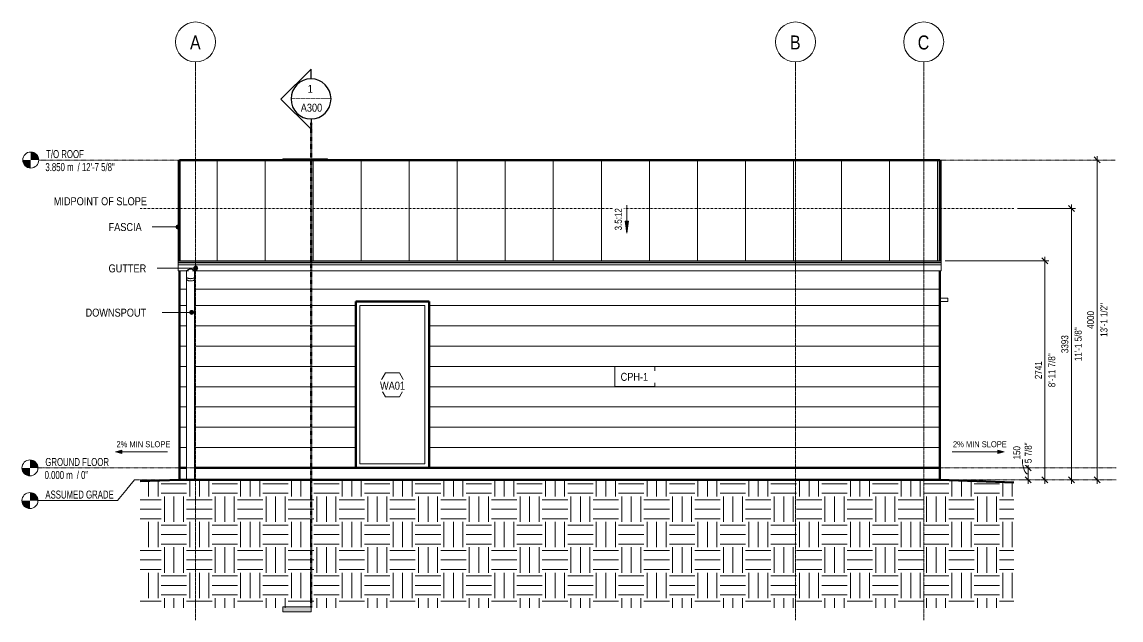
# Model space of a CAD drawing. Header units: millimetres. Extents: x -62626 to -9567, y -1907 to 5592.
# Drawn here: x -50417 to -36682, y -1901 to 5576 of the extents above; entities that cross this region are included whole.
import ezdxf

# ---------------------------------------------------------------- set-up
doc = ezdxf.new("R2010")
doc.units = ezdxf.units.MM
for name, pattern in [('CMHC_Center - Large', [18, 9, -3, 3, -3]), ('CMHC_Center - Medium', [12, 6, -2, 2, -2]), ('CMHC_Center - Small', [4.5, 2.25, -0.75, 0.75, -0.75]), ('CMHC_Dash - Small', [2, 1, -1])]:
    doc.linetypes.add(name, pattern=pattern)
for name, color, linetype, lineweight in [('A-ANNO-DIMS', 7, 'Continuous', 9), ('A-ANNO-DIMS-50', 7, 'Continuous', 9), ('A-ANNO-IDEN', 7, 'Continuous', 9), ('A-ANNO-NOTE', 7, 'Continuous', 9), ('A-DETL-GENF', 7, 'Continuous', 18), ('A-FLOR-LEVL', 7, 'Continuous', 9), ('A-FLOR-OTLN', 7, 'Continuous', 18), ('A-GENM', 7, 'Continuous', 18), ('A-GENM-IDEN', 7, 'Continuous', 18), ('A-GLAZ', 7, 'Continuous', 18), ('A-GLAZ-IDEN', 7, 'Continuous', 9), ('A-ROOF', 7, 'Continuous', 18), ('A-ROOF-IDEN', 7, 'Continuous', 9), ('A-ROOF-OTLN', 7, 'Continuous', 18), ('A-ROOF-PATT', 7, 'Continuous', 18), ('A-WALL', 7, 'Continuous', 18), ('A-WALL-PATT', 7, 'Continuous', 18), ('G-ANNO-DIMS', 7, 'Continuous', 9), ('G-ANNO-TEXT', 7, 'Continuous', 9), ('S-GRID', 7, 'Continuous', 9), ('S-GRID-IDEN', 7, 'Continuous', 9)]:
    doc.layers.add(name, color=color, linetype=linetype, lineweight=lineweight)
doc.layers.add('A-DETL', color=7, linetype='Continuous', lineweight=18, true_color=0x00a600)
doc.layers.add('G-ANNO-SYMB', color=7, linetype='CMHC_Center - Small', lineweight=9, true_color=0xffc640)
doc.styles.add('Arial', font='arial.ttf', dxfattribs={"height": 80})
doc.styles.add('Arial Narrow', font='ARIALN.TTF', dxfattribs={"width": 0.85, "height": 100})
doc.styles.add('Arial Narrow_1', font='ARIALN.TTF', dxfattribs={"height": 100})
doc.styles.add('Arial Narrow_2', font='ARIALN.TTF', dxfattribs={"height": 175})
doc.styles.add('Arial Narrow_3', font='ARIALN.TTF', dxfattribs={"height": 75})
doc.styles.add('Arial Narrow_4', font='ARIALN.TTF', dxfattribs={"height": 87.5})
doc.dimstyles.new('CMHC_Standard__Red_', dxfattribs={"dimscale": 304.8, "dimtxt": 89.55021, "dimasz": 0.246063, "dimexe": 0.164042, "dimexo": 0.164042, "dimgap": 0.04101, "dimtad": 1, "dimdec": 0, "dimzin": 0, "dimdsep": 46, "dimtxsty": 'Arial Narrow_4', "dimblk1": 'OBLIQUE', "dimblk2": 'OBLIQUE', "dimsah": 1, "dimcen": 0.09, "dimdle": 0.164042, "dimazin": 0, "dimtfac": 1, "dimtdec": 4, "dimtix": 1, "dimtmove": 0, "dimatfit": 3, "dimfxl": 1, "dimtvp": 1, "dimtfill": 1, "dimtolj": 1, "dimtzin": 0, "dimarcsym": 2})
doc.dimstyles.new('CMHC_Standard__Red__1', dxfattribs={"dimscale": 304.8, "dimtxt": 89.55021, "dimasz": 0.246063, "dimexe": 0.164042, "dimexo": 0.164042, "dimgap": 0.04101, "dimtad": 1, "dimdec": 0, "dimzin": 0, "dimdsep": 46, "dimtxsty": 'Arial Narrow_4', "dimblk1": 'OBLIQUE', "dimblk2": 'OBLIQUE', "dimsah": 1, "dimcen": 0.09, "dimdle": 0.164042, "dimazin": 0, "dimtfac": 1, "dimtdec": 4, "dimtix": 1, "dimtmove": 1, "dimatfit": 3, "dimfxl": 1, "dimtvp": 1, "dimtfill": 1, "dimtolj": 1, "dimtzin": 0, "dimarcsym": 2})
pattern_1 = [(0, (-39090.86, 0), (0, 254), [])]

# ---------------------------------------------------------------- blocks, each defined once
blk = doc.blocks.new('Fixed - 3_0_x6_10_-8508826-ADU-1 - WEST')
at = {"layer": 'A-GLAZ'}
for p, q in [((-7817, 2032), (-7817, 51)), ((-7817, 2032), (-7004, 2032)), ((-7004, 2032), (-7817, 2032)), ((-7817, 51), (-7817, 2032)), ((-7004, 51), (-7004, 2032)), ((-7004, 2032), (-7004, 51)), ((-7817, 51), (-7004, 51)), ((-7004, 51), (-7817, 51))]:
    blk.add_line(p, q, dxfattribs=at)
blk = doc.blocks.new('Skylight - 21_ x 54_ C08-8140695-ADU-1 - WEST')
at = {"layer": 'A-GLAZ'}
for p, q in [((-8781, 3865), (-8222, 3865)), ((-8781, 3865), (-8781, 3850)), ((-8222, 3865), (-8222, 3850))]:
    blk.add_line(p, q, dxfattribs=at)
blk = doc.blocks.new('Level - Standard-1636326-ADU-1 - WEST')
at = {"layer": 'A-FLOR-LEVL'}
h = blk.add_hatch(color=256, dxfattribs=at)
edge = h.paths.add_edge_path()
edge.add_line((-11940, -100), (-11940, 0))
edge.add_line((-11940, 0), (-12040, 0))
edge.add_arc((-11940, 0), 100, 180, 270)
h = blk.add_hatch(color=256, dxfattribs=at)
edge = h.paths.add_edge_path()
edge.add_line((-11940, 0), (-11840, 0))
edge.add_arc((-11940, 0), 100, 360, 450)
edge.add_line((-11940, 100), (-11940, 0))
blk.add_circle((-11940, 0), 100, dxfattribs=at)
blk = doc.blocks.new('Level - Standard-9115857-ADU-1 - WEST')
at = {"layer": 'A-FLOR-LEVL', "true_color": 0xff0000}
h = blk.add_hatch(color=1, dxfattribs=at)
edge = h.paths.add_edge_path()
edge.add_line((-11940, -508), (-11940, -408))
edge.add_line((-11940, -408), (-12040, -408))
edge.add_arc((-11940, -408), 100, 180, 270)
h = blk.add_hatch(color=1, dxfattribs=at)
edge = h.paths.add_edge_path()
edge.add_line((-11940, -408), (-11840, -408))
edge.add_arc((-11940, -408), 100, 0, 90)
edge.add_line((-11940, -308), (-11940, -408))
at = {"layer": 'A-FLOR-LEVL'}
blk.add_circle((-11940, -408), 100, dxfattribs=at)
blk = doc.blocks.new('Section - Standard-407976-ADU-1 - WEST')
at = {"layer": 'G-ANNO-SYMB', "linetype": 'Continuous'}
blk.add_hatch(color=7, dxfattribs=at).paths.add_polyline_path([(-8778, -1737), (-8428, -1737), (-8428, -1797), (-8778, -1797)])
at = {"layer": 'G-ANNO-SYMB', "color": 7, "linetype": 'Continuous', "lineweight": 18}
for p, q in [((-8778, -1737), (-8778, -1797)), ((-8428, -1737), (-8778, -1737)), ((-8428, -1797), (-8428, -1737)), ((-8778, -1797), (-8428, -1797))]:
    blk.add_line(p, q, dxfattribs=at)
blk = doc.blocks.new('Section - Arrow_ Empty-3208400-ADU-1 - WEST')
at = {"layer": 'G-ANNO-SYMB', "color": 7, "linetype": 'Continuous', "lineweight": 25}
for p, q in [((-8803, 4611), (-8428, 4986)), ((-8428, 4864), (-8428, 4986)), ((-8803, 4611), (-8428, 4235)), ((-8428, 4364), (-8428, 4235))]:
    blk.add_line(p, q, dxfattribs=at)
for start, end in [(90, 270), (90, 270), (270, 90), (270, 90)]:
    blk.add_arc((-8428, 4614), 250, start, end, dxfattribs=at)
blk = doc.blocks.new('CMHC_Tag - Window - Plan-8590417-ADU-1 - WEST')
at = {"layer": 'A-ANNO-NOTE'}
for p, q in [((-7497, 1191), (-7584, 1041)), ((-7324, 1191), (-7497, 1191)), ((-7237, 1041), (-7324, 1191)), ((-7584, 1041), (-7497, 891)), ((-7324, 891), (-7237, 1041)), ((-7497, 891), (-7324, 891))]:
    blk.add_line(p, q, dxfattribs=at)
blk = doc.blocks.new('Grid - Standard-408483-ADU-1 - WEST')
at = {"layer": 'S-GRID-IDEN'}
blk.add_circle((-9871, 5326), 250, dxfattribs=at)
for start, end in [(0, 180), (180, 360)]:
    blk.add_arc((-9871, 5326), 250, start, end, dxfattribs=at)
blk = doc.blocks.new('CMHC_Tag - Material - Standard-7027297-ADU-1 - WEST')
at = {"layer": 'A-ANNO-NOTE'}
for p, q in [((-4631, 1270), (-4631, 1020)), ((-4131, 1270), (-4631, 1270)), ((-4131, 1020), (-4131, 1270)), ((-4631, 1020), (-4131, 1020))]:
    blk.add_line(p, q, dxfattribs=at)
blk = doc.blocks.new('CMHC_Graphic - Minimum Slope - 2_ Min-8593698-ADU-1 - WEST')
at = {"layer": 'A-ANNO-NOTE'}
blk.add_hatch(color=256, dxfattribs=at).paths.add_polyline_path([(157, 221), (234, 200), (157, 179)])
for p, q in [((157, 200), (-416, 200)), ((157, 221), (157, 179)), ((234, 200), (157, 221)), ((157, 179), (234, 200))]:
    blk.add_line(p, q, dxfattribs=at)
blk = doc.blocks.new('CMHC_Graphic - Minimum Slope - 2_ Min-8593703-ADU-1 - WEST')
at = {"layer": 'A-ANNO-NOTE'}
blk.add_hatch(color=256, dxfattribs=at).paths.add_polyline_path([(-10793, 221), (-10793, 179), (-10871, 200)])
for p, q in [((-10793, 221), (-10871, 200)), ((-10871, 200), (-10793, 179)), ((-10793, 179), (-10793, 221)), ((-10793, 200), (-10221, 200))]:
    blk.add_line(p, q, dxfattribs=at)
blk = doc.blocks.new('DIMBLOCK5-ADU-1 - WEST')
at = {"layer": 'A-ANNO-DIMS-50', "color": 1, "true_color": 0xff0000, "transparency": 16777216}
for p, q in [((-36981, 3850), (-37031, 3850)), ((-36981, 3900), (-36981, -200)), ((-36981, 3850), (-36978, 3850)), ((-36981, -150), (-37031, -150)), ((-36981, -150), (-36978, -150))]:
    blk.add_line(p, q, dxfattribs=at)
at = {"layer": 'A-ANNO-DIMS-50', "color": 1, "lineweight": 18, "true_color": 0xff0000, "transparency": 16777216}
for p, q in [((-36981, 3850), (-37018, 3888)), ((-36981, 3850), (-36943, 3813)), ((-36981, -150), (-37018, -112)), ((-36981, -150), (-36943, -187))]:
    blk.add_line(p, q, dxfattribs=at)
at = {"layer": 'A-ANNO-DIMS-50', "color": 0, "transparency": 16777216, "insert": (-36939, 1639), "char_height": 87.5, "width": 506.6, "attachment_point": 1, "rotation": 90, "line_spacing_factor": 0.974696, "style": 'Arial Narrow_4', "bg_fill": 3, "box_fill_scale": 1.25, "bg_fill_color": 256, "bg_fill_true_color": 13158600, "bg_fill_transparency": 0}
blk.add_mtext('13\'-1 1/2"', dxfattribs=at)
at = {"layer": 'A-ANNO-DIMS-50', "color": 0, "transparency": 16777216, "insert": (-37106, 1739), "char_height": 87.5, "width": 266.09, "attachment_point": 1, "rotation": 90, "line_spacing_factor": 0.974696, "style": 'Arial Narrow_4', "bg_fill": 3, "box_fill_scale": 1.25, "bg_fill_color": 256, "bg_fill_true_color": 13158600, "bg_fill_transparency": 0}
blk.add_mtext('4000', dxfattribs=at)
blk = doc.blocks.new('_Oblique')
at = {"color": 0, "linetype": 'ByBlock', "lineweight": -2}
blk.add_line((-0.5, -0.5), (0.5, 0.5), dxfattribs=at)
blk = doc.blocks.new('DIMBLOCK6-ADU-1 - WEST')
at = {"layer": 'A-ANNO-DIMS-50', "color": 1, "lineweight": 18, "true_color": 0xff0000, "transparency": 16777216}
for p, q in [((-37633, 2591), (-37670, 2629)), ((-37633, 2591), (-37595, 2554)), ((-37633, -150), (-37670, -112)), ((-37633, -150), (-37595, -187))]:
    blk.add_line(p, q, dxfattribs=at)
at = {"layer": 'A-ANNO-DIMS-50', "color": 1, "true_color": 0xff0000, "transparency": 16777216}
for p, q in [((-37633, 2641), (-37633, -200)), ((-37633, 2591), (-38879, 2591)), ((-37633, 2591), (-37583, 2591)), ((-37633, -150), (-37683, -150)), ((-37633, -150), (-37630, -150))]:
    blk.add_line(p, q, dxfattribs=at)
at = {"layer": 'A-ANNO-DIMS-50', "color": 0, "transparency": 16777216, "insert": (-37591, 1010), "char_height": 87.5, "width": 506.6, "attachment_point": 1, "rotation": 90, "line_spacing_factor": 0.974696, "style": 'Arial Narrow_4', "bg_fill": 3, "box_fill_scale": 1.25, "bg_fill_color": 256, "bg_fill_true_color": 13158600, "bg_fill_transparency": 0}
blk.add_mtext('8\'-11 7/8"', dxfattribs=at)
at = {"layer": 'A-ANNO-DIMS-50', "color": 0, "transparency": 16777216, "insert": (-37758, 1110), "char_height": 87.5, "width": 266.09, "attachment_point": 1, "rotation": 90, "line_spacing_factor": 0.974696, "style": 'Arial Narrow_4', "bg_fill": 3, "box_fill_scale": 1.25, "bg_fill_color": 256, "bg_fill_true_color": 13158600, "bg_fill_transparency": 0}
blk.add_mtext('2741', dxfattribs=at)
blk = doc.blocks.new('DIMBLOCK7-ADU-1 - WEST')
at = {"layer": 'A-ANNO-DIMS-50', "color": 1, "true_color": 0xff0000, "transparency": 16777216}
for p, q in [((-37302, 3243), (-37974, 3243)), ((-37302, -200), (-37302, 3293)), ((-37302, 3243), (-37252, 3243)), ((-37302, -150), (-37305, -150)), ((-37302, -150), (-37252, -150))]:
    blk.add_line(p, q, dxfattribs=at)
at = {"layer": 'A-ANNO-DIMS-50', "color": 1, "lineweight": 18, "true_color": 0xff0000, "transparency": 16777216}
for p, q in [((-37302, 3243), (-37340, 3281)), ((-37302, 3243), (-37265, 3206)), ((-37302, -150), (-37340, -112)), ((-37302, -150), (-37265, -187))]:
    blk.add_line(p, q, dxfattribs=at)
at = {"layer": 'A-ANNO-DIMS-50', "color": 0, "transparency": 16777216, "insert": (-37261, 1335), "char_height": 87.5, "width": 506.6, "attachment_point": 1, "rotation": 90, "line_spacing_factor": 0.974696, "style": 'Arial Narrow_4', "bg_fill": 3, "box_fill_scale": 1.25, "bg_fill_color": 256, "bg_fill_true_color": 13158600, "bg_fill_transparency": 0}
blk.add_mtext('11\'-1 5/8"', dxfattribs=at)
at = {"layer": 'A-ANNO-DIMS-50', "color": 0, "transparency": 16777216, "insert": (-37428, 1436), "char_height": 87.5, "width": 266.09, "attachment_point": 1, "rotation": 90, "line_spacing_factor": 0.974696, "style": 'Arial Narrow_4', "bg_fill": 3, "box_fill_scale": 1.25, "bg_fill_color": 256, "bg_fill_true_color": 13158600, "bg_fill_transparency": 0}
blk.add_mtext('3393', dxfattribs=at)
blk = doc.blocks.new('DIMBLOCK8-ADU-1 - WEST')
at = {"layer": 'A-ANNO-DIMS-50', "color": 1, "true_color": 0xff0000, "transparency": 16777216}
for p, q in [((-37843, 0), (-37893, 0)), ((-37843, 50), (-37843, -200)), ((-37843, 0), (-37840, 0)), ((-37843, -150), (-37893, -150)), ((-37843, -150), (-37840, -150))]:
    blk.add_line(p, q, dxfattribs=at)
at = {"layer": 'A-ANNO-DIMS-50', "color": 1, "lineweight": 18, "true_color": 0xff0000, "transparency": 16777216}
for p, q in [((-37843, 0), (-37880, 38)), ((-37843, 0), (-37805, -37)), ((-37843, -150), (-37880, -112)), ((-37843, -150), (-37805, -187))]:
    blk.add_line(p, q, dxfattribs=at)
at = {"layer": 'A-ANNO-DIMS-50', "color": 1, "true_color": 0xff0000, "transparency": 16777216}
blk.add_ellipse((-37843, 106), major_axis=(0, 181), ratio=0.394499, start_param=1.570796, end_param=3.141593, dxfattribs=at)
at = {"layer": 'A-ANNO-DIMS-50', "color": 0, "transparency": 16777216, "insert": (-37885, 60), "char_height": 87.5, "width": 310.44, "attachment_point": 1, "rotation": 90, "line_spacing_factor": 0.974696, "style": 'Arial Narrow_4', "bg_fill": 3, "box_fill_scale": 1.25, "bg_fill_color": 256, "bg_fill_true_color": 13158600, "bg_fill_transparency": 0}
blk.add_mtext('5 7/8"', dxfattribs=at)
at = {"layer": 'A-ANNO-DIMS-50', "color": 0, "transparency": 16777216, "insert": (-38028, 106), "char_height": 87.5, "width": 199.57, "attachment_point": 1, "rotation": 90, "line_spacing_factor": 0.974696, "style": 'Arial Narrow_4', "bg_fill": 3, "box_fill_scale": 1.25, "bg_fill_color": 256, "bg_fill_true_color": 13158600, "bg_fill_transparency": 0}
blk.add_mtext('150', dxfattribs=at)

msp = doc.modelspace()

# ---------------------------------------------------------------- hatches: boundary and pattern name
at = {"layer": 'A-DETL-GENF', "true_color": 0x808080}
h = msp.add_hatch(dxfattribs=at)
h.set_pattern_fill('FP_9', color=8, style=0, pattern_type=2)
h.set_pattern_definition([(0, (-48359.18, 0), (317.5, 317.5), [317.5, -317.5]), (0, (-48359.18, 119.06), (317.5, 317.5), [317.5, -317.5]), (0, (-48359.18, 238.12), (317.5, 317.5), [317.5, -317.5]), (90, (-48319.5, 277.8), (-317.5, 317.5), [317.5, -317.5]), (90, (-48200.43, 277.8), (-317.5, 317.5), [317.5, -317.5]), (90, (-48081.37, 277.8), (-317.5, 317.5), [317.5, -317.5])])
h.paths.add_polyline_path([(-48938.1, -1747.5), (-38022.9, -1747.5), (-38022.9, -182.3), (-38947.9, -150), (-48447.9, -150), (-48938.1, -167.1), (-48938.1, -921.8)])
at = {"layer": 'A-GENM-IDEN'}
h = msp.add_hatch(color=256, dxfattribs=at)
edge = h.paths.add_edge_path()
edge.add_arc((-48296.1, 1944.8), 25, 0, 360)
at = {"layer": 'A-ROOF-IDEN'}
h = msp.add_hatch(color=256, dxfattribs=at)
edge = h.paths.add_edge_path()
edge.add_arc((-48466.9, 3013), 25, 0, 360)
h = msp.add_hatch(color=256, dxfattribs=at)
edge = h.paths.add_edge_path()
edge.add_arc((-48244.9, 2497.9), 25, 0, 360)
at = {"layer": 'A-ROOF-PATT', "true_color": 0x808080}
h = msp.add_hatch(dxfattribs=at)
h.set_pattern_fill('FP_7', color=8, style=0, pattern_type=2)
h.set_pattern_definition([(90, (-38376.9, -869.27), (-600, 4e-14), [])])
h.paths.add_polyline_path([(-43651, 2591.4), (-38947.9, 2591.4), (-38947.9, 3850), (-48447.9, 3850), (-48447.9, 2591.4), (-43821.6, 2591.4)])
at = {"layer": 'A-ROOF-PATT', "true_color": 0xb9b9b9}
h = msp.add_hatch(dxfattribs=at)
h.set_pattern_fill('FP_8', color=9, style=0, pattern_type=2)
h.set_pattern_definition([(0, (-38376.91, 2745), (0, 254), [])])
h.paths.add_polyline_path([(-45186, 2191), (-38947.9, 2191), (-38947.9, 2466.5), (-48259.9, 2466.5), (-48259.1, 2339.1), (-48259.1, 2191), (-45527.1, 2191)])
h.paths.add_polyline_path([(-48426.4, 2191), (-48360.7, 2191), (-48360.3, 2420), (-48359.8, 2466.5), (-48447.9, 2466.5), (-48447.9, 2191)])
at = {"layer": 'A-WALL-PATT', "true_color": 0xb9b9b9}
h = msp.add_hatch(dxfattribs=at)
h.set_pattern_fill('FP_6', color=9, style=0, pattern_type=2)
h.set_pattern_definition(pattern_1)
h.paths.add_polyline_path([(-48447.9, 0), (-48360.7, 0), (-48360.7, 2191), (-48447.9, 2191), (-48447.9, 146.9)])
h.paths.add_polyline_path([(-48259.1, 0), (-48161.9, 0), (-48161.9, 2191), (-48259.1, 2191), (-48259.1, 52.1)])
h = msp.add_hatch(dxfattribs=at)
h.set_pattern_fill('FP_6', color=9, style=0, pattern_type=2)
h.set_pattern_definition(pattern_1)
h.paths.add_polyline_path([(-48161.9, 0), (-46244.5, 0), (-46244.5, 2082.8), (-45330.1, 2082.8), (-45330.1, 0), (-39233.9, 0), (-39233.9, 2191), (-48161.9, 2191), (-48161.9, 146.9)])
h = msp.add_hatch(dxfattribs=at)
h.set_pattern_fill('FP_6', color=9, style=0, pattern_type=2)
h.set_pattern_definition(pattern_1)
h.paths.add_polyline_path([(-38947.9, 0), (-38947.9, 2191), (-39233.9, 2191), (-39233.9, 0)])

# ---------------------------------------------------------------- linework, layer by layer
at = {"layer": 'A-DETL', "color": 7, "linetype": 'CMHC_Dash - Small'}
for p, q in [((-48938.1, 3243), (-38022.9, 3243)), ((-38947.9, 0), (-38846.3, 0)), ((-38947.9, 0), (-38846.3, 0))]:
    msp.add_line(p, q, dxfattribs=at)
at = {"layer": 'A-DETL', "color": 7, "lineweight": 50}
for p, q in [((-48447.9, -150), (-48938.1, -167.1)), ((-38947.9, -150), (-48447.9, -150)), ((-38022.9, -182.3), (-38947.9, -150))]:
    msp.add_line(p, q, dxfattribs=at)
at = {"layer": 'A-FLOR-LEVL', "color": 1, "linetype": 'CMHC_Center - Medium', "true_color": 0xff0000}
msp.add_line((-49012.6, -150), (-36743.9, -150), dxfattribs=at)
at = {"layer": 'A-FLOR-OTLN', "lineweight": 50}
for p, q in [((-48447.9, 0), (-48447.9, -150)), ((-38947.9, 0), (-48259.2, 0)), ((-38947.9, -150), (-38947.9, 0))]:
    msp.add_line(p, q, dxfattribs=at)
at = {"layer": 'A-GENM'}
for p, q in [((-48360.7, 2470.5), (-48360.7, 2469.4)), ((-48360.7, 2466.4), (-48360.7, 2387.5)), ((-48360.7, 2387.5), (-48360.7, 2359.4)), ((-48360.7, 2359.4), (-48360.7, -150)), ((-48360.6, 2469.4), (-48335.9, 2469.4)), ((-48283.8, 2469.4), (-48259.1, 2469.4)), ((-48259.1, 2469.4), (-48259.1, 2470.5)), ((-48259.1, 2387.5), (-48259.1, 2466.4)), ((-48259.1, 2359.4), (-48259.1, 2387.5)), ((-48259.1, -150), (-48259.1, 2359.4))]:
    msp.add_line(p, q, dxfattribs=at)
for points, knots in [([(-48354.7, 2470.3), (-48354.3, 2470.5), (-48353.6, 2470.9), (-48352.5, 2471.6), (-48350.8, 2472.6), (-48348.6, 2473.9), (-48346.2, 2475.3), (-48344.4, 2476.3), (-48343.4, 2476.8), (-48342.9, 2477), (-48342.7, 2477.1)], [-0.34722222, -0.34722222, -0.34722222, -0.34722222, -0.33333333, -0.31944444, -0.30555556, -0.27777778, -0.25, -0.23611111, -0.22916667, -0.22429818, -0.22429818, -0.22429818, -0.22429818]), ([(-48342.5, 2477.2), (-48342.2, 2477.4), (-48341.7, 2477.6), (-48340.5, 2478.2), (-48338.5, 2479.1), (-48335.5, 2480.5), (-48332.3, 2481.8), (-48329.7, 2482.8), (-48327.6, 2483.4), (-48325.5, 2483.9), (-48322.7, 2484.5), (-48317.5, 2485.4), (-48312.9, 2485.9), (-48309.9, 2486.1)], [-0.22222222, -0.22222222, -0.22222222, -0.22222222, -0.21527778, -0.20833333, -0.19444444, -0.16666667, -0.13888889, -0.125, -0.11111111, -0.09722222, -0.08333333, -0.05555556, 0, 0, 0, 0]), ([(-48309.9, 2486.1), (-48306.8, 2485.9), (-48302.2, 2485.4), (-48297.1, 2484.5), (-48294.2, 2483.9), (-48292.1, 2483.4), (-48290.1, 2482.8), (-48287.4, 2481.8), (-48284.2, 2480.5), (-48281.2, 2479.1), (-48279.2, 2478.2), (-48278.1, 2477.6), (-48277.5, 2477.4), (-48277.2, 2477.2)], [-1, -1, -1, -1, -0.94444444, -0.91666667, -0.90277778, -0.88888889, -0.875, -0.86111111, -0.83333333, -0.80555556, -0.79166667, -0.78472222, -0.77777778, -0.77777778, -0.77777778, -0.77777778]), ([(-48277, 2477.1), (-48276.8, 2477), (-48276.3, 2476.8), (-48275.3, 2476.3), (-48273.5, 2475.3), (-48271.1, 2473.9), (-48268.9, 2472.6), (-48267.2, 2471.6), (-48266.1, 2470.9), (-48265.4, 2470.5), (-48265, 2470.3)], [-0.77570182, -0.77570182, -0.77570182, -0.77570182, -0.77083333, -0.76388889, -0.75, -0.72222222, -0.69444444, -0.68055556, -0.66666667, -0.65277778, -0.65277778, -0.65277778, -0.65277778]), ([(-48360.7, 2466.4), (-48360.7, 2466.4), (-48360.5, 2466.5), (-48359.9, 2466.9), (-48359, 2467.5), (-48358.2, 2468), (-48357.8, 2468.3)], [-0.5, -0.5, -0.5, -0.5, -0.47222222, -0.44444444, -0.41666667, -0.39644919, -0.39644919, -0.39644919, -0.39644919]), ([(-48309.9, 2366.4), (-48314.3, 2366.4), (-48323.2, 2366.9), (-48335.5, 2369.1), (-48346.2, 2372.4), (-48353, 2376.1), (-48356.9, 2379.4), (-48359.1, 2382), (-48360.4, 2384.7), (-48360.7, 2386.6), (-48360.7, 2387.5)], [0, 0, 0, 0, 0.08333333, 0.16666667, 0.25, 0.33333333, 0.375, 0.41666667, 0.45833333, 0.5, 0.5, 0.5, 0.5]), ([(-48309.9, 2338.3), (-48314.3, 2338.4), (-48323.2, 2338.8), (-48335.5, 2341), (-48346.2, 2344.3), (-48353, 2348), (-48356.9, 2351.3), (-48359.1, 2353.9), (-48360.4, 2356.6), (-48360.7, 2358.5), (-48360.7, 2359.4)], [0, 0, 0, 0, 0.08333333, 0.16666667, 0.25, 0.33333333, 0.375, 0.41666667, 0.45833333, 0.5, 0.5, 0.5, 0.5]), ([(-48259.1, 2387.5), (-48259.1, 2386.6), (-48259.3, 2384.7), (-48260.6, 2382), (-48262.8, 2379.4), (-48266.7, 2376.1), (-48273.5, 2372.4), (-48284.2, 2369.1), (-48296.6, 2366.9), (-48305.4, 2366.4), (-48309.9, 2366.4)], [0.5, 0.5, 0.5, 0.5, 0.54166667, 0.58333333, 0.625, 0.66666667, 0.75, 0.83333333, 0.91666667, 1, 1, 1, 1]), ([(-48259.1, 2359.4), (-48259.1, 2358.5), (-48259.3, 2356.6), (-48260.6, 2353.9), (-48262.8, 2351.3), (-48266.7, 2348), (-48273.5, 2344.3), (-48284.2, 2341), (-48296.6, 2338.8), (-48305.4, 2338.4), (-48309.9, 2338.3)], [0.5, 0.5, 0.5, 0.5, 0.54166667, 0.58333333, 0.625, 0.66666667, 0.75, 0.83333333, 0.91666667, 1, 1, 1, 1]), ([(-48261.9, 2468.3), (-48261.5, 2468), (-48260.7, 2467.5), (-48260.2, 2467.1), (-48259.9, 2466.9)], [-0.603550814, -0.603550814, -0.603550814, -0.603550814, -0.583333333, -0.555555556, -0.555555556, -0.555555556, -0.555555556])]:
    msp.add_open_spline(points, degree=3, knots=knots, dxfattribs=at)
at = {"layer": 'A-GENM-IDEN'}
msp.add_line((-48296.1, 1944.8), (-48851.8, 1944.8), dxfattribs=at)
msp.add_circle((-48296.1, 1944.8), 25, dxfattribs=at)
at = {"layer": 'A-ROOF', "lineweight": 50}
for p, q in [((-48447.9, 3850), (-38947.9, 3850)), ((-48447.9, 3850), (-48447.9, 2591.4)), ((-38947.9, 2591.4), (-38947.9, 3850)), ((-48447.9, 2466.5), (-48447.9, 2191)), ((-38947.9, 2191), (-38947.9, 2466.5))]:
    msp.add_line(p, q, dxfattribs=at)
at = {"layer": 'A-ROOF-IDEN'}
for p, q in [((-48466.9, 3013), (-48904.8, 3014.9)), ((-48244.9, 2497.9), (-48851.8, 2497.9))]:
    msp.add_line(p, q, dxfattribs=at)
for centre in [(-48466.9, 3013), (-48244.9, 2497.9)]:
    msp.add_circle(centre, 25, dxfattribs=at)
at = {"layer": 'A-ROOF-OTLN'}
for p, q in [((-48466.9, 3850), (-48447.9, 3850)), ((-48466.9, 3850), (-48466.9, 2466.4)), ((-38928.9, 3850), (-38947.9, 3850)), ((-38928.9, 2466.4), (-38928.9, 3850)), ((-48466.9, 2591.4), (-38928.9, 2591.4)), ((-38928.9, 2572.5), (-48466.9, 2572.5)), ((-38928.9, 2566.4), (-48466.9, 2566.4)), ((-48466.9, 2537.5), (-38928.9, 2537.5)), ((-48466.9, 2466.4), (-48334.4, 2466.4)), ((-48285.3, 2466.4), (-38928.9, 2466.4))]:
    msp.add_line(p, q, dxfattribs=at)
at = {"layer": 'A-WALL', "lineweight": 50}
for p, q in [((-48447.9, 0), (-48447.9, 2191)), ((-46244.5, 0), (-46244.5, 2082.8)), ((-46244.5, 2082.8), (-45330.1, 2082.8)), ((-45330.1, 2082.8), (-45330.1, 0)), ((-38947.9, 2191), (-38947.9, 0)), ((-48360.6, 0), (-48447.9, 0))]:
    msp.add_line(p, q, dxfattribs=at)
at = {"layer": 'A-WALL'}
for p, q in [((-38846.3, 2120.9), (-38947.9, 2120.9)), ((-38947.9, 2082.8), (-38846.3, 2082.8)), ((-38846.3, 2082.8), (-38846.3, 2120.9))]:
    msp.add_line(p, q, dxfattribs=at)
at = {"layer": 'G-ANNO-SYMB', "color": 8, "linetype": 'CMHC_Center - Medium', "lineweight": 50, "true_color": 0x808080}
msp.add_line((-46804.7, 4313.8), (-46804.7, -1746.6), dxfattribs=at)
at = {"layer": 'S-GRID', "color": 8, "linetype": 'CMHC_Center - Large', "true_color": 0x808080}
for p, q in [((-48247.9, -1901.4), (-48247.9, 5076)), ((-40750.5, -1901.4), (-40750.5, 5076)), ((-39147.9, -1901.4), (-39147.9, 5076))]:
    msp.add_line(p, q, dxfattribs=at)

# ---------------------------------------------------------------- block references
at = {"layer": 'A-ANNO-IDEN'}
msp.add_blockref('CMHC_Tag - Material - Standard-7027297-ADU-1 - WEST', (-38376.9, 0), dxfattribs=at)
at = {"layer": 'A-ANNO-NOTE'}
msp.add_blockref('CMHC_Graphic - Minimum Slope - 2_ Min-8593698-ADU-1 - WEST', (-38376.9, 0), dxfattribs=at)
at = {"layer": 'A-FLOR-LEVL'}
for name, p in [('Level - Standard-1636326-ADU-1 - WEST', (-38367, 3850)), ('Level - Standard-1636326-ADU-1 - WEST', (-38376.9, 0)), ('Level - Standard-9115857-ADU-1 - WEST', (-38376.9, 0))]:
    msp.add_blockref(name, p, dxfattribs=at)
at = {"layer": 'A-GLAZ'}
for name in ['Skylight - 21_ x 54_ C08-8140695-ADU-1 - WEST', 'Fixed - 3_0_x6_10_-8508826-ADU-1 - WEST']:
    msp.add_blockref(name, (-38376.9, 0), dxfattribs=at)
at = {"layer": 'A-GLAZ-IDEN'}
msp.add_blockref('CMHC_Tag - Window - Plan-8590417-ADU-1 - WEST', (-38376.9, 0), dxfattribs=at)
at = {"layer": 'G-ANNO-SYMB', "color": 7, "linetype": 'Continuous', "lineweight": 25}
for name in ['Section - Arrow_ Empty-3208400-ADU-1 - WEST', 'Section - Standard-407976-ADU-1 - WEST']:
    msp.add_blockref(name, (-38376.9, 0), dxfattribs=at)
at = {"layer": 'S-GRID-IDEN'}
for p in [(-38376.9, 0), (-30879.5, 0), (-29276.9, 0)]:
    msp.add_blockref('Grid - Standard-408483-ADU-1 - WEST', p, dxfattribs=at)

# ---------------------------------------------------------------- texts
at = {"layer": 'A-ANNO-NOTE', "char_height": 75, "width": 757.595, "attachment_point": 1, "style": 'Arial Narrow_3'}
for insert in [(-49236.1, 334.3), (-38782.3, 334.3)]:
    msp.add_mtext('2% MIN SLOPE', dxfattribs=dict(at, insert=insert))
at = {"layer": 'G-ANNO-SYMB', "color": 7, "linetype": 'Continuous', "attachment_point": 1}
for s, insert, char_height, width, style in [('1', (-46845.7, 4790), 100, 80.169, 'Arial Narrow_1'), ('________', (-47056.1, 4715.6), 80, 609.282, 'Arial'), ('A300', (-46932.8, 4553.9), 100, 336.709, 'Arial Narrow_1')]:
    msp.add_mtext(s, dxfattribs=dict(at, insert=insert, char_height=char_height, width=width, style=style))

# ---------------------------------------------------------------- next in the draw order: texts
at = {"layer": 'A-ANNO-IDEN', "insert": (-42935.3, 1189.2), "char_height": 100, "width": 424.894, "attachment_point": 1, "style": 'Arial Narrow_1', "bg_fill": 3, "box_fill_scale": 1.25, "bg_fill_color": 256, "bg_fill_true_color": 13158600, "bg_fill_transparency": 0}
msp.add_mtext('CPH-1', dxfattribs=at)
at = {"layer": 'A-FLOR-LEVL', "char_height": 100, "attachment_point": 1, "style": 'Arial Narrow', "bg_fill": 3, "box_fill_scale": 1.25, "bg_fill_color": 256, "bg_fill_true_color": 13158600, "bg_fill_transparency": 0}
for s, insert, width in [('T/O ROOF', (-50114.9, 3974.4), 579.219), ('GROUND FLOOR', (-50124.9, 124.4), 971.044)]:
    msp.add_mtext(s, dxfattribs=dict(at, insert=insert, width=width))
at = {"layer": 'A-FLOR-LEVL', "color": 1, "true_color": 0xff0000, "insert": (-50124.9, -283.1), "char_height": 100, "width": 1056.223, "attachment_point": 1, "style": 'Arial Narrow', "bg_fill": 3, "box_fill_scale": 1.25, "bg_fill_color": 256, "bg_fill_true_color": 13158600, "bg_fill_transparency": 0}
msp.add_mtext('ASSUMED GRADE', dxfattribs=at)
at = {"layer": 'A-GENM-IDEN', "lineweight": 9, "insert": (-49622.3, 1991.9), "char_height": 100, "width": 929.957, "attachment_point": 1, "style": 'Arial Narrow_1', "bg_fill": 3, "box_fill_scale": 1.25, "bg_fill_color": 256, "bg_fill_true_color": 13158600, "bg_fill_transparency": 0}
msp.add_mtext('DOWNSPOUT', dxfattribs=at)
at = {"layer": 'A-GLAZ-IDEN', "insert": (-45942.2, 1078.3), "char_height": 100, "width": 388.818, "attachment_point": 1, "style": 'Arial Narrow_1', "bg_fill": 3, "box_fill_scale": 1.25, "bg_fill_color": 256, "bg_fill_true_color": 13158600, "bg_fill_transparency": 0}
msp.add_mtext('WA01', dxfattribs=at)
at = {"layer": 'A-ROOF-IDEN', "char_height": 100, "attachment_point": 1, "style": 'Arial Narrow_1', "bg_fill": 3, "box_fill_scale": 1.25, "bg_fill_color": 256, "bg_fill_true_color": 13158600, "bg_fill_transparency": 0}
for s, insert, width in [('FASCIA', (-49334.8, 3062), 517.088), ('GUTTER', (-49334.8, 2545), 581.223)]:
    msp.add_mtext(s, dxfattribs=dict(at, insert=insert, width=width))
at = {"layer": 'G-ANNO-DIMS', "insert": (-43008.2, 2969.7), "char_height": 87.5, "width": 333.115, "attachment_point": 1, "rotation": 90, "line_spacing_factor": 0.974696, "style": 'Arial Narrow_4', "bg_fill": 3, "box_fill_scale": 1.25, "bg_fill_color": 256, "bg_fill_true_color": 13158600, "bg_fill_transparency": 0}
msp.add_mtext('3.5:12', dxfattribs=at)
at = {"layer": 'G-ANNO-TEXT', "insert": (-50019.9, 3384.5), "char_height": 100, "width": 1443.037, "attachment_point": 1, "style": 'Arial Narrow_1', "bg_fill": 3, "box_fill_scale": 1.25, "bg_fill_color": 256, "bg_fill_true_color": 13158600, "bg_fill_transparency": 0}
msp.add_mtext('MIDPOINT OF SLOPE', dxfattribs=at)
at = {"layer": 'S-GRID-IDEN', "char_height": 175, "attachment_point": 1, "style": 'Arial Narrow_2', "bg_fill": 3, "box_fill_scale": 1.25, "bg_fill_color": 256, "bg_fill_true_color": 13158600, "bg_fill_transparency": 0}
for s, insert, width in [('A', (-48317.4, 5407), 164.346), ('B', (-40820, 5407), 164.346), ('C', (-39222.4, 5407), 176.371)]:
    msp.add_mtext(s, dxfattribs=dict(at, insert=insert, width=width))

# ---------------------------------------------------------------- next in the draw order: hatches: boundary and pattern name
at = {"layer": 'G-ANNO-DIMS'}
msp.add_hatch(color=256, dxfattribs=at).paths.add_polyline_path([(-42858.7, 2933.5), (-42838.9, 3083.5), (-42878.4, 3083.5)])

# ---------------------------------------------------------------- next in the draw order: linework, layer by layer
at = {"layer": 'A-FLOR-LEVL', "color": 1, "true_color": 0xff0000}
for p, q in [((-49012.6, -150), (-49224.4, -407.5)), ((-49224.4, -407.5), (-50216.9, -407.5))]:
    msp.add_line(p, q, dxfattribs=at)
at = {"layer": 'G-ANNO-DIMS'}
for p, q in [((-42858.7, 3283.5), (-42858.7, 2933.5)), ((-42838.9, 3083.5), (-42878.4, 3083.5)), ((-42878.4, 3083.5), (-42858.7, 2933.5)), ((-42858.7, 2933.5), (-42838.9, 3083.5))]:
    msp.add_line(p, q, dxfattribs=at)

# ---------------------------------------------------------------- next in the draw order: block references
at = {"layer": 'A-ANNO-NOTE'}
msp.add_blockref('CMHC_Graphic - Minimum Slope - 2_ Min-8593703-ADU-1 - WEST', (-38376.9, 0), dxfattribs=at)

# ---------------------------------------------------------------- next in the draw order: texts
at = {"layer": 'A-FLOR-LEVL', "char_height": 100, "width": 439.525, "attachment_point": 1, "style": 'Arial Narrow', "bg_fill": 3, "box_fill_scale": 1.25, "bg_fill_color": 256, "bg_fill_true_color": 13158600, "bg_fill_transparency": 0}
for s, insert in [('3.850 m', (-50124.3, 3811.7)), ('0.000 m', (-50134.2, -38.3))]:
    msp.add_mtext(s, dxfattribs=dict(at, insert=insert))

# ---------------------------------------------------------------- next in the draw order: texts
at = {"layer": 'A-FLOR-LEVL', "char_height": 100, "attachment_point": 1, "style": 'Arial Narrow', "bg_fill": 3, "box_fill_scale": 1.25, "bg_fill_color": 256, "bg_fill_true_color": 13158600, "bg_fill_transparency": 0}
for s, insert, width in [('/ 12\'-7 5/8"', (-49722.4, 3811.7), 586.034), ('/ 0"', (-49732.3, -38.3), 180.58)]:
    msp.add_mtext(s, dxfattribs=dict(at, insert=insert, width=width))

# ---------------------------------------------------------------- next in the draw order: linework, layer by layer
at = {"layer": 'A-FLOR-LEVL', "color": 8, "linetype": 'CMHC_Center - Medium', "true_color": 0x808080}
for p, q in [((-50207, 3850), (-36753.8, 3850)), ((-50216.9, 0), (-36743.9, 0))]:
    msp.add_line(p, q, dxfattribs=at)

# ---------------------------------------------------------------- next in the draw order: dimensions: what is measured, and where the dimension line sits
at = {"layer": 'A-ANNO-DIMS', "color": 1, "true_color": 0xff0000}
for base, p1, p2, override, picture, middle in [((-36980.6, -150), (-36927.6, 3850), (-36927.6, -150), {"dimpost": '<>\\X', "dimfxl": 4000}, 'DIMBLOCK5-ADU-1 - WEST', (-36980.6, 1850)), ((-37632.9, -150), (-38928.9, 2591.4), (-37579.8, -150), {"dimpost": '<>\\X', "dimfxl": 3055.336915}, 'DIMBLOCK6-ADU-1 - WEST', (-37632.9, 1220.7))]:
    dim = msp.add_linear_dim(base=base, p1=p1, p2=p2, angle=90, dimstyle='CMHC_Standard__Red_', override=override, dxfattribs=at)
    dim.commit()
    dim.dimension.update_dxf_attribs({"geometry": picture, "text_midpoint": middle})

# ---------------------------------------------------------------- next in the draw order: dimensions: what is measured, and where the dimension line sits
dim = msp.add_linear_dim(base=(-37302.2, 3243), p1=(-37355.2, -150), p2=(-38013.9, 3243), angle=90, dimstyle='CMHC_Standard__Red_', override={"dimpost": '<>\\X', "dimfxl": 3456.332986}, dxfattribs=at)
dim.commit()
dim.dimension.update_dxf_attribs({"geometry": 'DIMBLOCK7-ADU-1 - WEST', "text_midpoint": (-37302.2, 1546.5)})

# ---------------------------------------------------------------- next in the draw order: dimensions: what is measured, and where the dimension line sits
dim = msp.add_linear_dim(base=(-37843, -150), p1=(-37790, 0), p2=(-37790, -150), angle=90, dimstyle='CMHC_Standard__Red__1', override={"dimpost": '<>\\X', "dimfxl": 150}, dxfattribs=at)
dim.commit()
dim.dimension.update_dxf_attribs({"geometry": 'DIMBLOCK8-ADU-1 - WEST', "text_midpoint": (-37910.9, 106.2), "dimtype": 160, "text_rotation": 90})

doc.saveas('drawing.dxf')
